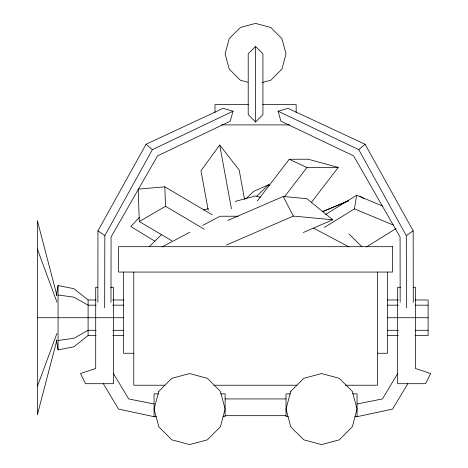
<?xml version="1.0" encoding="UTF-8"?>
<svg xmlns="http://www.w3.org/2000/svg" width="468" height="468" viewBox="0 0 468 468"><rect width="100%" height="100%" fill="white"/><g stroke="black" fill="none" stroke-linecap="round" stroke-linejoin="round"><path stroke-width="0.7" d="M97.859 302.351L97.964 230.829L146.051 144.255L223.09 108.336L233.046 111.208L230.227 121.2L157.517 155.879L111.068 236.983L110.974 302.188M104.68 307.839L104.832 235.632L152.392 149.631L233.046 111.208M324.295 227.512L354.416 208.863L356.657 195.244L382.374 205.943M56.347 295.565L58.05 285.556L73.862 288.68L88.101 299.97L96.075 299.97M56.844 340.248L37.358 414.835L37.358 220.633L56.844 295.214M37.358 386.398L56.95 333.368M397.66 373.552L382.432 398.929L357.061 404.001M407.809 383.701L392.582 409.079L357.061 416.69L354.884 416.69M244.565 199.415L239.166 170.03L219.703 145.004L200.959 170.744L208.213 210.202M257.248 201.029L289.253 159.278L308.032 159.202L338.241 167.398L311.267 202.591M284.392 196.946L306.944 167.521L338.241 167.398M139.347 217.503L130.806 226.518L154.931 241.225M255.569 46.472L248.21 53.802L248.21 114.648L255.569 121.978L262.928 114.648L262.928 53.802L255.569 46.472L255.569 121.978M149.239 246.689L161.606 234.509M245.887 198.83L253.732 191.336L268.726 184.72L269.872 185.58M256.745 196.156L268.726 184.72M400.163 302.188L400.07 236.983L353.621 155.879L280.911 121.2L278.086 111.208L358.74 149.631L365.087 144.255L413.168 230.829L413.279 302.351M96.075 335.492L88.101 335.492L73.862 346.788L58.05 349.912L56.347 339.897M406.458 307.839L406.3 235.632L413.168 230.829M325.64 214.443L356.657 195.244M366.403 246.934L395.91 228.671M212.296 214.859L164.835 186.831L138.183 189.113L139.306 221.557L165.508 206.3L204.224 229.168M162.103 246.917L189.786 232.257M202.662 225.441L220.042 216.239L238.171 216.239M227.787 220.469L283.234 196.484L306.891 198.684L332.748 219.767L303.311 232.502M226.418 245.039L293.325 216.093L332.748 219.767M348.666 200.731L322.569 211.676M322.183 211.799L348.42 200.813M278.086 111.208L288.048 108.336L365.087 144.255M203.416 209.98L208.348 208.652M235.129 201.439L255.569 195.94L260.5 197.268M262.489 82.444L270.791 80.221L281.941 69.071L286.018 53.849L281.941 38.622L270.791 27.477L255.569 23.4L240.341 27.477L229.197 38.622L225.12 53.849L229.197 69.071L240.341 80.221L247.958 82.257M58.05 340.488L73.862 338.288L88.101 330.291L96.075 330.291M248.321 104.598L214.97 104.598L214.97 112.572M262.817 104.598L296.168 104.598L296.168 112.572M221.493 124.892L289.639 124.892M97.847 287.282L95.712 287.282L95.712 368.48L80.49 373.552L85.568 383.701L113.478 383.701L113.478 287.282L110.635 287.282M400.503 287.282L397.66 287.282L397.66 383.701L425.57 383.701L430.642 373.552L415.42 368.48L415.42 287.282L413.291 287.282M112.753 299.97L123.628 299.97M387.51 299.97L398.385 299.97M415.057 299.97L428.109 299.97L428.109 335.492L415.057 335.492M96.075 305.171L88.101 305.171L73.862 297.18L58.05 294.975M112.753 305.171L123.628 305.171M387.51 305.171L398.385 305.171M415.057 305.171L428.109 305.171M37.358 317.731L56.926 317.731M58.05 317.731L123.628 317.731M387.51 317.731L428.109 317.731M112.753 330.291L123.628 330.291M387.51 330.291L398.385 330.291M415.057 330.291L428.109 330.291M112.753 335.492L123.628 335.492M387.51 335.492L398.385 335.492M133.772 353.258L123.628 353.258L123.628 272.06M377.36 353.258L387.51 353.258L387.51 272.06M165.134 385.228L133.772 385.228L133.772 272.06M213.999 385.228L297.139 385.228M345.273 385.228L377.36 385.228L377.36 272.06M158.424 393.851L154.071 393.851L154.071 416.69L156.248 416.69M220.767 393.851L225.12 393.851L225.12 416.69L222.944 416.69M290.365 393.851L286.018 393.851L286.018 416.69L288.189 416.69M352.714 393.851L357.061 393.851L357.061 416.69M225.12 398.929L286.018 398.929M225.12 415.672L286.018 415.672M154.071 404.001L128.7 398.929L113.478 373.552M154.071 416.69L118.55 409.079L103.329 383.701M354.416 208.863L393.705 225.207M289.253 159.278L306.944 167.521M313.624 228.168L349.034 246.917M139.306 221.557L171.803 240.751M359.863 196.022L364.057 198.818M97.964 230.829L104.832 235.632M146.051 144.255L152.392 149.631M349.011 234L361.899 246.689M358.74 149.631L406.3 235.632M283.234 196.484L293.325 216.093M37.358 249.064L56.95 302.094M219.703 145.004L231.432 208.781M164.835 186.831L165.508 206.3M88.101 299.97L88.101 335.492M58.05 285.556L58.05 349.912M158.833 391.318L154.071 409.079L158.833 426.839L171.832 439.844L189.599 444.6L207.359 439.844L220.364 426.839L225.12 409.079L220.364 391.318L207.359 378.314L189.599 373.552L171.832 378.314L158.833 391.318M290.774 391.318L286.018 409.079L290.774 426.839L303.779 439.844L321.539 444.6L339.3 439.844L352.305 426.839L357.061 409.079L352.305 391.318L339.3 378.314L321.539 373.552L303.779 378.314L290.774 391.318M392.582 246.689L118.55 246.689L118.55 272.06L392.582 272.06L392.582 246.689"/></g></svg>
